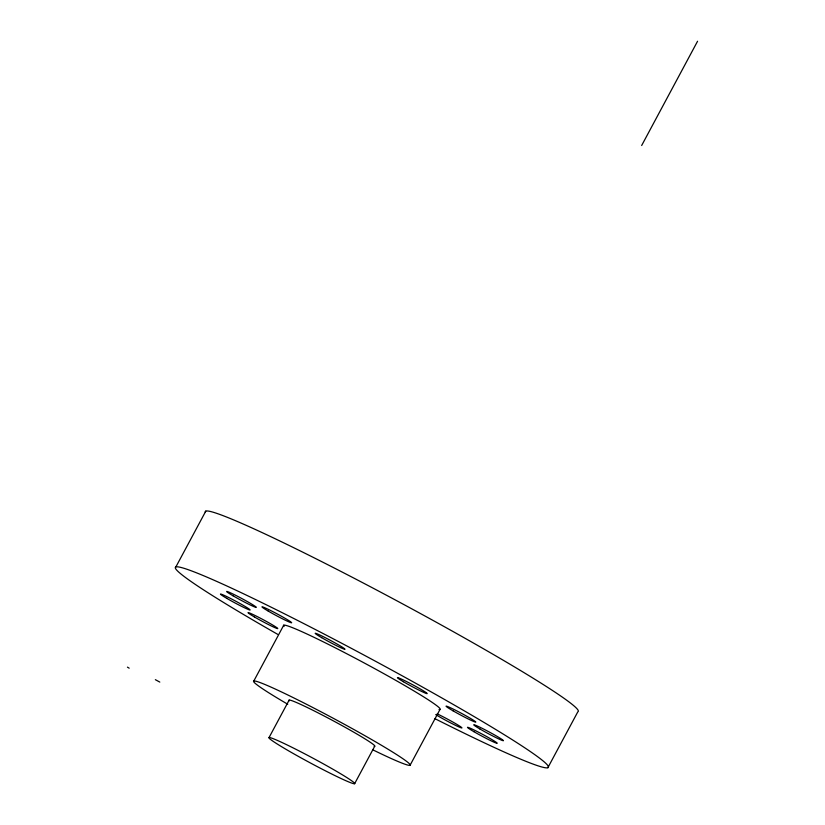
<?xml version="1.0" encoding="UTF-8"?>
<svg xmlns="http://www.w3.org/2000/svg" width="825" height="825" viewBox="0 0 825 825"><rect width="100%" height="100%" fill="white"/><g stroke="black" fill="none" stroke-linecap="round" stroke-linejoin="round"><path stroke-width="1.24" d="M175.849 566.981L205.796 511.139M253.791 681.038L283.738 625.185M269.043 737.571L289.132 700.105M641.664 145.499L697.558 41.25M354.606 783.729A48.665 2.712 28.2 0 0 293.226 747.945A48.665 2.712 28.2 0 0 287.636 750.276A48.665 2.712 28.2 0 0 354.606 783.729L374.694 746.264M410.035 765.332L439.983 709.479M547.872 767.683L577.82 711.831A211.571 11.808 28.2 0 0 396.691 600.703A211.571 11.808 28.2 0 0 205.312 512.191M155.347 679.676L159.803 682.089M127.442 667.147L129.174 668.178M289.327 700.807A48.665 2.712 28.2 0 1 333.042 720.699A48.665 2.712 28.2 0 1 374.168 746.285M284.089 626.474A88.863 4.96 28.2 0 1 363.918 662.805A88.863 4.96 28.2 0 1 439.034 709.521M287.75 704.241A88.863 4.96 28.2 0 1 274.096 688.504A88.863 4.96 28.2 0 1 392.422 751.926A88.863 4.96 28.2 0 1 372.632 749.729M277.705 634.342A211.571 11.808 28.2 0 1 219.357 582.584A211.571 11.808 28.2 0 1 511.933 739.52A211.571 11.808 28.2 0 1 434.93 718.678M437.168 713.852A16.923 0.949 28.2 0 1 458.226 725.196A16.923 0.949 28.2 0 1 456.802 725.959A16.923 0.949 28.2 0 1 435.744 714.605M254.368 616.925A16.923 0.949 28.2 0 0 277.716 628.598A16.923 0.949 28.2 0 0 256.441 616.182A16.923 0.949 28.2 0 0 254.368 616.925M268.321 611.15A16.923 0.949 28.2 0 0 291.617 622.792A16.923 0.949 28.2 0 0 270.27 610.345A16.923 0.949 28.2 0 0 268.321 611.15M452.997 710.799A16.923 0.949 28.2 0 0 475.788 722.102A16.923 0.949 28.2 0 0 453.843 709.397A16.923 0.949 28.2 0 0 452.997 710.799M473.901 731.672A16.923 0.949 28.2 0 0 497.197 743.304A16.923 0.949 28.2 0 0 475.839 730.857A16.923 0.949 28.2 0 0 473.901 731.672M480.016 729.032A16.923 0.949 28.2 0 0 503.384 740.716A16.923 0.949 28.2 0 0 482.14 728.32A16.923 0.949 28.2 0 0 480.016 729.032M403.384 681.718A16.923 0.949 28.2 0 0 427.103 693.65A16.923 0.949 28.2 0 0 406.354 681.46A16.923 0.949 28.2 0 0 403.384 681.718M321.668 637.663A16.923 0.949 28.2 0 0 344.963 649.296A16.923 0.949 28.2 0 0 323.617 636.848A16.923 0.949 28.2 0 0 321.668 637.663M232.99 595.774A16.923 0.949 28.2 0 0 256.286 607.417A16.923 0.949 28.2 0 0 234.939 594.969A16.923 0.949 28.2 0 0 232.99 595.774M226.792 598.362A16.923 0.949 28.2 0 0 250.088 610.005A16.923 0.949 28.2 0 0 228.742 597.558A16.923 0.949 28.2 0 0 226.792 598.362"/></g></svg>
